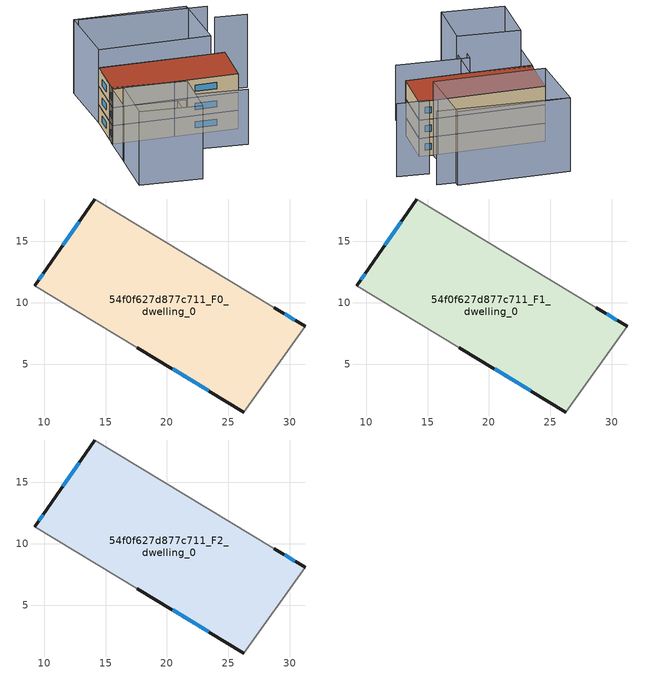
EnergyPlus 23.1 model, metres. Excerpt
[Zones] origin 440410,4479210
54f0f627d877c711_F0_dwelling_0
 floor ground (EU_floor_Construction): 28.76,9.59 31.26,8.1 26.27,1.1 17.59,6.35 9.23,11.38 10.24,12.84 14.13,18.46 z0
 wall outside (EU_wall_Construction): 14.13,18.46 10.24,12.84 9.23,11.38 / 31.26,8.1 28.76,9.59 / 17.59,6.35 26.27,1.1 z0:3
 wall adiabatic (EU_wall_Construction): 9.23,11.38 17.59,6.35 / 28.76,9.59 14.13,18.46 / 26.27,1.1 31.26,8.1 z0:3
 window (EU_Window_Construction): 9.91,12.35 9.57,11.86 / 12.84,16.59 11.53,14.7 / 30.43,8.59 29.59,9.1 / 20.47,4.61 23.39,2.84 z0.99:2.01
54f0f627d877c711_F1_dwelling_0
 floor to 54f0f627d877c711_F0_dwelling_0 (EU_floor_Construction): 28.76,9.59 31.26,8.1 26.27,1.1 17.59,6.35 9.23,11.38 10.24,12.84 14.13,18.46 z3
 wall outside (EU_wall_Construction): 14.13,18.46 10.24,12.84 9.23,11.38 / 31.26,8.1 28.76,9.59 / 17.59,6.35 26.27,1.1 z3:6
 wall adiabatic (EU_wall_Construction): 9.23,11.38 17.59,6.35 / 28.76,9.59 14.13,18.46 / 26.27,1.1 31.26,8.1 z3:6
 window (EU_Window_Construction): 9.91,12.35 9.57,11.86 / 12.84,16.59 11.53,14.7 / 30.43,8.59 29.59,9.1 / 20.47,4.61 23.39,2.84 z3.99:5.01
54f0f627d877c711_F2_dwelling_0
 floor to 54f0f627d877c711_F1_dwelling_0 (EU_floor_Construction): 28.76,9.59 31.26,8.1 26.27,1.1 17.59,6.35 9.23,11.38 10.24,12.84 14.13,18.46 z6
 wall outside (EU_wall_Construction): 14.13,18.46 10.24,12.84 9.23,11.38 / 31.26,8.1 28.76,9.59 / 17.59,6.35 26.27,1.1 z6:9
 wall adiabatic (EU_wall_Construction): 9.23,11.38 17.59,6.35 / 28.76,9.59 14.13,18.46 / 26.27,1.1 31.26,8.1 z6:9
 window (EU_Window_Construction): 9.91,12.35 9.57,11.86 / 12.84,16.59 11.53,14.7 / 30.43,8.59 29.59,9.1 / 20.47,4.61 23.39,2.84 z6.99:8.01
 roof outside (EU_roof_Construction): 26.27,1.1 31.26,8.1 28.76,9.59 14.13,18.46 10.24,12.84 9.23,11.38 17.59,6.35 z9
shading: 7.02,-6.45 13.24,2.49 / 13.24,2.49 22.66,-4.06 / 17.59,6.35 13.42,0.28 / 13.42,0.28 5.37,5.8 / 5.37,5.8 9.54,11.88 / 9.54,11.88 17.59,6.35 z0:9; 39.39,10.66 35.16,13.52 / 37.69,17.23 21.07,28.43 / -0.17,-2.11 5.46,5.94 / 5.46,5.94 13.57,0.27 / 13.57,0.27 7.94,-7.78 / 7.94,-7.78 -0.17,-2.11 / 29.36,9.23 14.13,18.46 / 14.13,18.46 20.48,28.93 / 20.48,28.93 35.71,19.71 / 35.71,19.71 29.36,9.23 z0:12
[Building]
EU S2 Campaign: North Axis=0; Terrain=City; Solar Distribution=FullExterior
[Site:Location]
Madrid: Latitude=40.5; Longitude=-3.5; Time Zone=1; Elevation=609
[SizingPeriod:WeatherFileDays]
AnnualSizingPeriod: Begin Month=1; Begin Day of Month=1; End Month=12; End Day of Month=31; Day of Week for Start Day=Monday; Use Weather File Daylight Saving Period=No; Use Weather File Rain and Snow Indicators=No
[MATERIAL]
EU_InternalMass_Material: Roughness=MediumRough; Thickness=0.1; Conductivity=1; Density=1800; Specific Heat=900; Thermal Absorptance=0.9; Solar Absorptance=0.7; Visible Absorptance=0.7
[MATERIAL:NOMASS] Roughness=MediumRough; Thermal Absorptance=0.9; Solar Absorptance=0.7; Visible Absorptance=0.7
Name | Thermal Resistance
EU_wall_NoMass | 0.609216
EU_roof_NoMass | 0.513268
EU_floor_NoMass | 0.568163
[WINDOWMATERIAL:SIMPLEGLAZINGSYSTEM]
EU_Window_SimpleGlazing: UFactor=5.50606; Solar Heat Gain Coefficient=0.85; Visible Transmittance=0.85
[CONSTRUCTION]
EU_wall_Construction: EU_wall_NoMass
EU_roof_Construction: EU_roof_NoMass
EU_floor_Construction: EU_floor_NoMass
EU_Window_Construction: EU_Window_SimpleGlazing
EU_InternalMass_Construction: EU_InternalMass_Material
[ZONE] Type=1; Multiplier=1; Ceiling Height=autocalculate; Floor Area=autocalculate; Part of Total Floor Area=Yes
Name | Volume
54f0f627d877c711_F0_dwelling_0 | 513.068
54f0f627d877c711_F1_dwelling_0; 54f0f627d877c711_F2_dwelling_0 | 513.067
[INTERNALMASS] Construction=EU_InternalMass_Construction; Surface Area=171.023
Name | Zone or ZoneList
54f0f627d877c711_F0_dwelling_0_EU_InternalMass | 54f0f627d877c711_F0_dwelling_0
54f0f627d877c711_F1_dwelling_0_EU_InternalMass | 54f0f627d877c711_F1_dwelling_0
54f0f627d877c711_F2_dwelling_0_EU_InternalMass | 54f0f627d877c711_F2_dwelling_0
[OTHEREQUIPMENT] Fuel Type=Electricity; Design Level Calculation Method=Watts/Area; Power per Zone Floor Area=1; Fraction Latent=0; Fraction Radiant=0; Fraction Lost=0; Carbon Dioxide Generation Rate=0; EndUse Subcategory=EU_Step8_InternalGains
Name | Zone or ZoneList or Space or SpaceList | Schedule
EU_Step8_InternalGain_54f0f627d877c711_F0_dwelling_0_f000 | 54f0f627d877c711_F0_dwelling_0 | EU_Step8_GainSchedule_54f0f627d877c711_F0_dwelling_0_f000
EU_Step8_InternalGain_54f0f627d877c711_F1_dwelling_0_f000 | 54f0f627d877c711_F1_dwelling_0 | EU_Step8_GainSchedule_54f0f627d877c711_F1_dwelling_0_f000
EU_Step8_InternalGain_54f0f627d877c711_F2_dwelling_0_f000 | 54f0f627d877c711_F2_dwelling_0 | EU_Step8_GainSchedule_54f0f627d877c711_F2_dwelling_0_f000
[ZONEVENTILATION:DESIGNFLOWRATE] Schedule=EU_AlwaysOn; Design Flow Rate Calculation Method=AirChanges/Hour; Air Changes per Hour=0.752966; Ventilation Type=Natural; Fan Pressure Rise=0; Fan Total Efficiency=1; Constant Term Coefficient=1; Temperature Term Coefficient=0; Velocity Term Coefficient=0; Velocity Squared Term Coefficient=0; Minimum Indoor Temperature=-100; Maximum Indoor Temperature=100; Delta Temperature=-100; Minimum Outdoor Temperature=-100; Maximum Outdoor Temperature=100; Maximum Wind Speed=40
Name | Zone or ZoneList or Space or SpaceList
EU_ConstantAir_54f0f627d877c711_F0_dwelling_0 | 54f0f627d877c711_F0_dwelling_0
EU_ConstantAir_54f0f627d877c711_F1_dwelling_0 | 54f0f627d877c711_F1_dwelling_0
EU_ConstantAir_54f0f627d877c711_F2_dwelling_0 | 54f0f627d877c711_F2_dwelling_0
[HVACTEMPLATE:THERMOSTAT] Constant Heating Setpoint=20; Constant Cooling Setpoint=50
EU_HeatOnly_54f0f627d877c711_F0_dwelling_0; EU_HeatOnly_54f0f627d877c711_F1_dwelling_0; EU_HeatOnly_54f0f627d877c711_F2_dwelling_0
[HVACTEMPLATE:ZONE:IDEALLOADSAIRSYSTEM] System Availability Schedule=EU_AlwaysOn; Maximum Heating Supply Air Temperature=50; Minimum Cooling Supply Air Temperature=13; Maximum Heating Supply Air Humidity Ratio=0.0156; Minimum Cooling Supply Air Humidity Ratio=0.0077; Heating Limit=NoLimit; Cooling Limit=NoLimit; Heating Availability Schedule=EU_AlwaysOn; Cooling Availability Schedule=EU_CoolingOff; Dehumidification Control Type=ConstantSensibleHeatRatio; Cooling Sensible Heat Ratio=0.7; Dehumidification Setpoint=60; Humidification Control Type=None; Humidification Setpoint=30; Outdoor Air Method=None; Outdoor Air Flow Rate per Person=0.00944; Outdoor Air Flow Rate per Zone Floor Area=0; Outdoor Air Flow Rate per Zone=0; Demand Controlled Ventilation Type=None; Outdoor Air Economizer Type=NoEconomizer; Heat Recovery Type=None; Sensible Heat Recovery Effectiveness=0.7; Latent Heat Recovery Effectiveness=0.65
Name | Template Thermostat
54f0f627d877c711_F0_dwelling_0 | EU_HeatOnly_54f0f627d877c711_F0_dwelling_0
54f0f627d877c711_F1_dwelling_0 | EU_HeatOnly_54f0f627d877c711_F1_dwelling_0
54f0f627d877c711_F2_dwelling_0 | EU_HeatOnly_54f0f627d877c711_F2_dwelling_0
[SIZING:ZONE] Zone Cooling Design Supply Air Temperature Input Method=SupplyAirTemperature; Zone Cooling Design Supply Air Temperature=13; Zone Heating Design Supply Air Temperature Input Method=SupplyAirTemperature; Zone Heating Design Supply Air Temperature=50; Zone Cooling Design Supply Air Humidity Ratio=0.008; Zone Heating Design Supply Air Humidity Ratio=0.008; Cooling Design Air Flow Method=DesignDay; Cooling Design Air Flow Rate=0; Cooling Minimum Air Flow per Zone Floor Area=0.000762; Cooling Minimum Air Flow=0; Cooling Minimum Air Flow Fraction=0.2; Heating Design Air Flow Method=DesignDay; Heating Design Air Flow Rate=0; Heating Maximum Air Flow per Zone Floor Area=0.002032; Heating Maximum Air Flow=0.141576; Heating Maximum Air Flow Fraction=0.3; Account for Dedicated Outdoor Air System=No; Dedicated Outdoor Air System Control Strategy=NeutralSupplyAir; Dedicated Outdoor Air Low Setpoint Temperature for Design=autosize; Dedicated Outdoor Air High Setpoint Temperature for Design=autosize; Zone Load Sizing Method=Sensible Load Only No Latent Load; Zone Latent Cooling Design Supply Air Humidity Ratio Input Method=HumidityRatioDifference; Zone Cooling Design Supply Air Humidity Ratio Difference=0.005; Zone Latent Heating Design Supply Air Humidity Ratio Input Method=HumidityRatioDifference; Zone Humidification Design Supply Air Humidity Ratio Difference=0.005
54f0f627d877c711_F0_dwelling_0; 54f0f627d877c711_F1_dwelling_0; 54f0f627d877c711_F2_dwelling_0
[SCHEDULE:CONSTANT]
Name | Hourly Value
EU_AlwaysOn | 1
EU_CoolingOff | 0
[SCHEDULE:FILE] Column Number=1; Rows to Skip at Top=0; Number of Hours of Data=8760; Column Separator=Comma; Interpolate to Timestep=No; Minutes per Item=60; Adjust Schedule for Daylight Savings=Yes
Name | File
EU_Step8_GainSchedule_54f0f627d877c711_F0_dwelling_0_f000 | ../../schedules/54f0f627d877c711/54f0f627d877c711_F0_dwelling_0_f000_gain.csv
EU_Step8_GainSchedule_54f0f627d877c711_F1_dwelling_0_f000 | ../../schedules/54f0f627d877c711/54f0f627d877c711_F1_dwelling_0_f000_gain.csv
EU_Step8_GainSchedule_54f0f627d877c711_F2_dwelling_0_f000 | ../../schedules/54f0f627d877c711/54f0f627d877c711_F2_dwelling_0_f000_gain.csv
